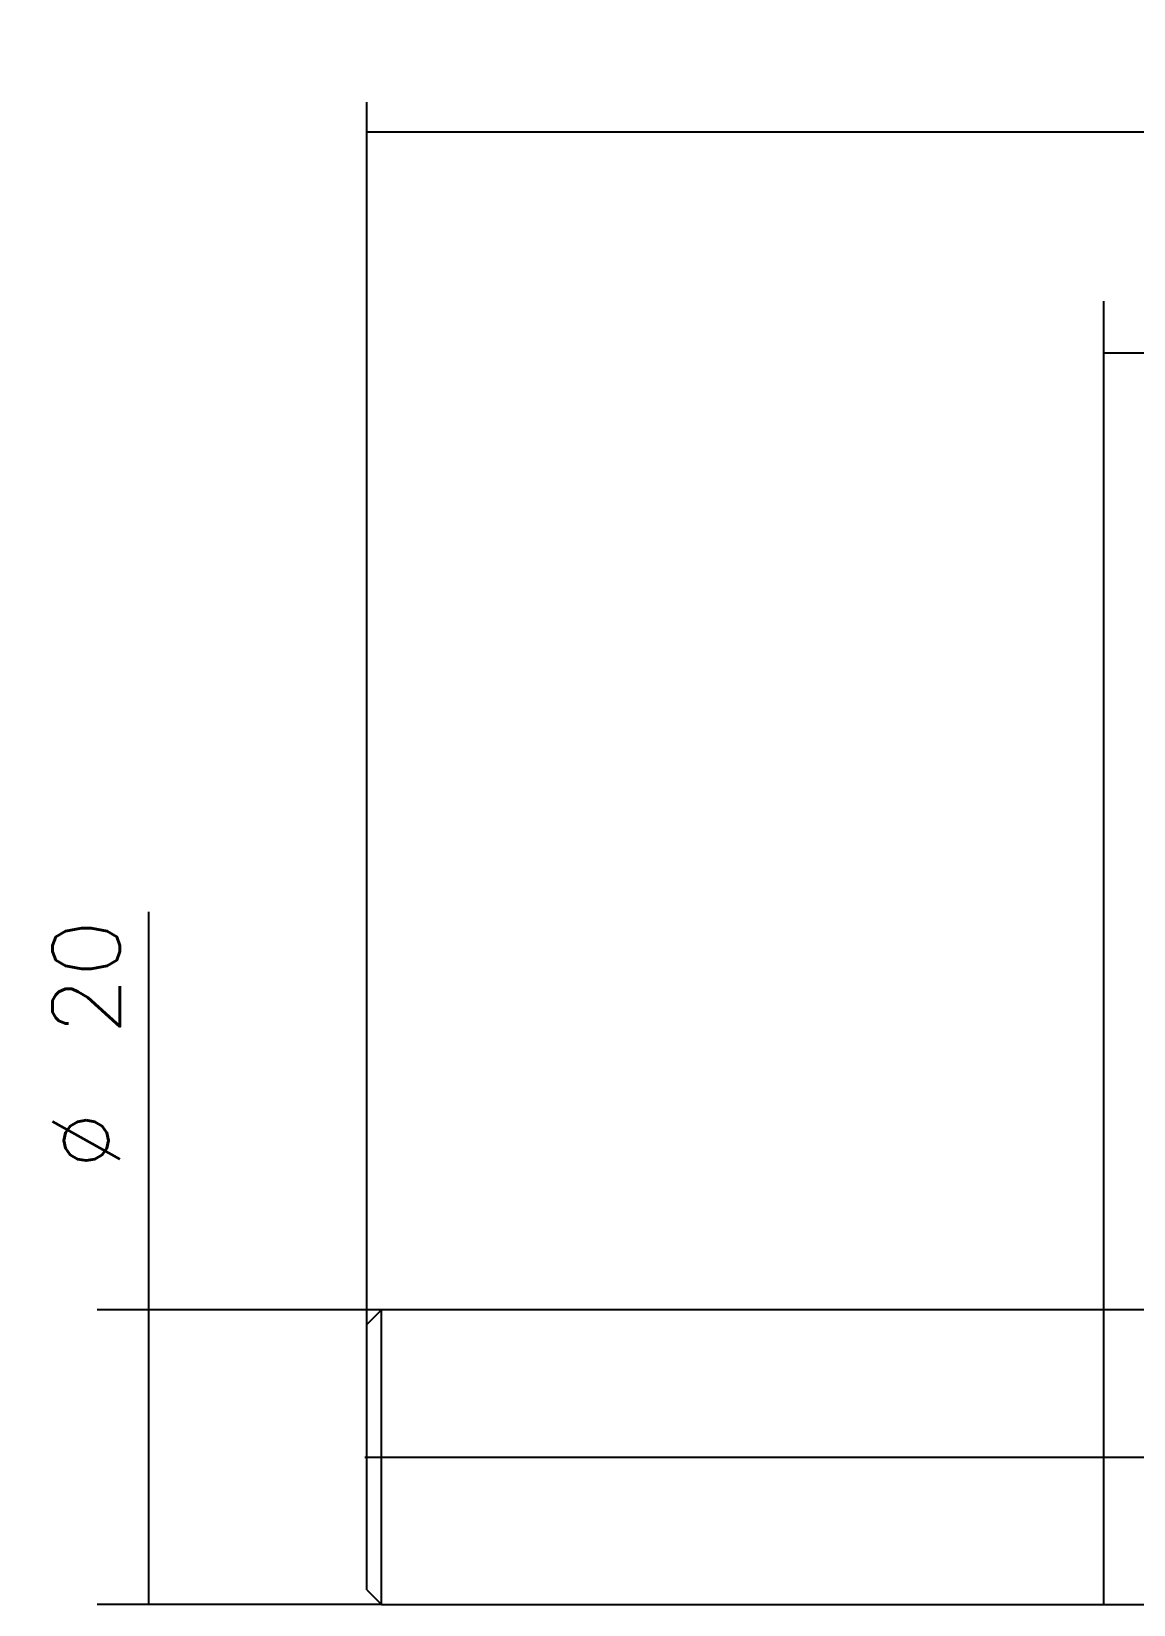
# Model space of a CAD drawing. Extents: x -73 to 147, y -10 to 97.
# Drawn here: x -72.7 to 2, y -10 to 96.7 of the extents above; entities that cross this region are included whole.
import ezdxf
from ezdxf.lldxf.tags import DXFTag

# ---------------------------------------------------------------- set-up
doc = ezdxf.new("R2010")
doc.units = 0
for name, color, linetype in [('1', 4, 'Continuous'), ('2', 7, 'Continuous'), ('4', 2, 'CENTER'), ('NOCUT', 7, 'Continuous'), ('SK1', 4, 'Continuous'), ('SK2', 7, 'Continuous'), ('SK4', 2, 'CENTER')]:
    doc.layers.add(name, color=color, linetype=linetype)
doc.styles.add('SIMPLEX', font='simplex')
tags = doc.linetypes.add('CENTER', pattern=[25.4, 12.7, -6.35, 0, -6.35]).pattern_tags.tags
tags[10:11] = [DXFTag(74, 4), DXFTag(75, 0), DXFTag(340, '0'), DXFTag(46, 0.0), DXFTag(50, 0.0), DXFTag(44, 0.0), DXFTag(45, 0.0)]
tags[8:9] = [DXFTag(74, 4), DXFTag(75, 0), DXFTag(340, '0'), DXFTag(46, 0.0), DXFTag(50, 0.0), DXFTag(44, 0.0), DXFTag(45, 0.0)]
tags[6:7] = [DXFTag(74, 4), DXFTag(75, 0), DXFTag(340, '0'), DXFTag(46, 0.0), DXFTag(50, 0.0), DXFTag(44, 0.0), DXFTag(45, 0.0)]
tags[4:5] = [DXFTag(74, 4), DXFTag(75, 0), DXFTag(340, '0'), DXFTag(46, 0.0), DXFTag(50, 0.0), DXFTag(44, 0.0), DXFTag(45, 0.0)]
doc.dimstyles.get("Standard").update_dxf_attribs({"dimtxt": 0.18, "dimasz": 0.18, "dimexe": 0.18, "dimexo": 0.0625, "dimgap": 0.09, "dimtad": 0, "dimtih": 1, "dimtoh": 1, "dimdec": 4, "dimzin": 0, "dimdsep": 46, "dimtxsty": 'Standard', "dimcen": 0.09, "dimadec": 0, "dimazin": 0, "dimtfac": 1, "dimtdec": 4, "dimtofl": 0, "dimtmove": 0, "dimatfit": 3, "dimfxl": 0, "dimtolj": 1, "dimtzin": 0, "dimarcsym": 0})

# ---------------------------------------------------------------- blocks, each defined once
blk = doc.blocks.new('_D0')
at = {"layer": '2'}
for p, q in [((0, 0), (0, 78.43)), ((95, 0), (95, 78.43)), ((0, 74.93), (95, 74.93))]:
    blk.add_line(p, q, dxfattribs=at)
for points in [[(0, 74.93), (4.569998, 75.531652), (4.570002, 74.328348), (0, 74.93)], [(95, 74.93), (90.430002, 74.328348), (90.429998, 75.531652), (95, 74.93)]]:
    blk.add_solid(points, dxfattribs=at)
at = {"layer": '2', "insert": (43.891604, 75.739271), "char_height": 4.57, "attachment_point": 7, "line_spacing_factor": 0.903614, "style": 'SIMPLEX'}
blk.add_mtext('\\W01.000;\\Fsimplex.shx;95', dxfattribs=at)
blk = doc.blocks.new('_D1')
at = {"layer": 'SK2'}
for p, q in [((-64.7875, -10), (-64.7875, 36.996792)), ((-49, 10), (-68.2875, 10)), ((-49, -10), (-68.2875, -10))]:
    blk.add_line(p, q, dxfattribs=at)
for points in [[(-64.7875, 10), (-64.185848, 5.430002), (-65.389152, 5.429998), (-64.7875, 10)], [(-64.7875, -10), (-65.389152, -5.430002), (-64.185848, -5.429998), (-64.7875, -10)]]:
    blk.add_solid(points, dxfattribs=at)
at = {"layer": 'SK2', "char_height": 4.57, "attachment_point": 7, "rotation": 90, "line_spacing_factor": 0.903614, "style": 'SIMPLEX'}
for s, insert in [('\\W01.000;\\Fsimplex.shx;20', (-66.739271, 28.6375)), ('\\W01.000;\\Fsimplex.shx;%%c', (-66.739271, 19.533203))]:
    blk.add_mtext(s, dxfattribs=dict(at, insert=insert))
blk = doc.blocks.new('_D4')
at = {"layer": 'SK2'}
for p, q in [((-50, 0), (-50, 91.93)), ((95, 0), (95, 91.93)), ((-50, 89.93), (95, 89.93))]:
    blk.add_line(p, q, dxfattribs=at)
for points in [[(-50, 89.93), (-45.430002, 90.531652), (-45.429998, 89.328348), (-50, 89.93)], [(95, 89.93), (90.430002, 89.328348), (90.429998, 90.531652), (95, 89.93)]]:
    blk.add_solid(points, dxfattribs=at)
at = {"layer": 'SK2', "insert": (16.401906, 90.739271), "char_height": 4.57, "attachment_point": 7, "line_spacing_factor": 0.903614, "style": 'SIMPLEX'}
blk.add_mtext('\\W01.000;\\Fsimplex.shx;145', dxfattribs=at)

msp = doc.modelspace()

# ---------------------------------------------------------------- linework, layer by layer
at = {"layer": '1'}
for p, q in [((0, -0.1395), (0, 10)), ((4.7907, 10), (0, 10)), ((0, -10), (0, -0.1395)), ((0, -10), (4.7907, -10))]:
    msp.add_line(p, q, dxfattribs=at)
at = {"layer": '4'}
msp.add_line((-0.125, 0), (95.125, 0), dxfattribs=at)
at = {"layer": 'DEFPOINTS'}
for p in [(-50, 0), (0, 0)]:
    msp.add_point(p, dxfattribs=at)
at = {"layer": 'NOCUT'}
for p, q in [((-49, 10), (-50, 9)), ((20, 10), (-49, 10)), ((-49, -10), (-49, 10)), ((-50, -9), (-50, 9)), ((-50, -9), (-49, -10)), ((-49, -10), (20, -10))]:
    msp.add_line(p, q, dxfattribs=at)
at = {"layer": 'SK1'}
for p, q in [((-49, 10), (-50, 9)), ((-49, -10), (-49, 10)), ((0, 10), (-49, 10)), ((0, -0.1395), (0, 10)), ((-50, -9), (-50, 9)), ((0, -10), (0, -0.1395)), ((-50, -9), (-49, -10)), ((-49, -10), (0, -10))]:
    msp.add_line(p, q, dxfattribs=at)
at = {"layer": 'SK4'}
msp.add_line((-50.125, 0), (95.125, 0), dxfattribs=at)

# ---------------------------------------------------------------- dimensions: what is measured, and where the dimension line sits
at = {"layer": '2'}
dim = msp.add_aligned_dim(p1=(0, 0), p2=(95, 0), distance=78.43, text=' <> ', dimstyle='Standard', override={"dimtxt": 4.57, "dimasz": 4.57, "dimexe": 3.5, "dimexo": 0, "dimgap": 1.5, "dimtad": 1, "dimtih": 0, "dimdec": 3, "dimzin": 8, "dimclrd": 7, "dimclre": 7, "dimclrt": 7, "dimadec": 3, "dimtp": 0.005, "dimtm": -0.005, "dimtdec": 3}, dxfattribs=at)
dim.commit()
dim.dimension.update_dxf_attribs({"geometry": '_D0', "text_midpoint": (47.5, 79.5)})
at = {"layer": 'SK2'}
dim = msp.add_linear_dim(base=(22.5, 94.5), p1=(-50, 0), p2=(95, 0), text=' <> ', dimstyle='Standard', override={"dimtxt": 4.57, "dimasz": 4.57, "dimexe": 2, "dimexo": 0, "dimgap": 1.5, "dimtad": 1, "dimtih": 0, "dimdec": 3, "dimzin": 8, "dimclrd": 7, "dimclre": 7, "dimclrt": 7, "dimadec": 3, "dimtp": 0.005, "dimtm": -0.005, "dimtdec": 3}, dxfattribs=at)
dim.commit()
dim.dimension.update_dxf_attribs({"geometry": '_D4', "text_midpoint": (22.5, 94.5)})
dim = msp.add_linear_dim(base=(-70.5, 26.5334), p1=(-49, 10), p2=(-49, -10), angle=90, text='%%c <> ', dimstyle='Standard', override={"dimtxt": 4.57, "dimasz": 4.57, "dimexe": 3.5, "dimexo": 0, "dimgap": 1.5, "dimtad": 1, "dimtih": 0, "dimdec": 3, "dimzin": 8, "dimclrd": 7, "dimclre": 7, "dimclrt": 7, "dimadec": 3, "dimtp": 0.005, "dimtm": -0.005, "dimtdec": 3}, dxfattribs=at)
dim.commit()
dim.dimension.update_dxf_attribs({"geometry": '_D1', "text_midpoint": (-70.5, 26.5334), "text_rotation": 90})

doc.saveas('drawing.dxf')
